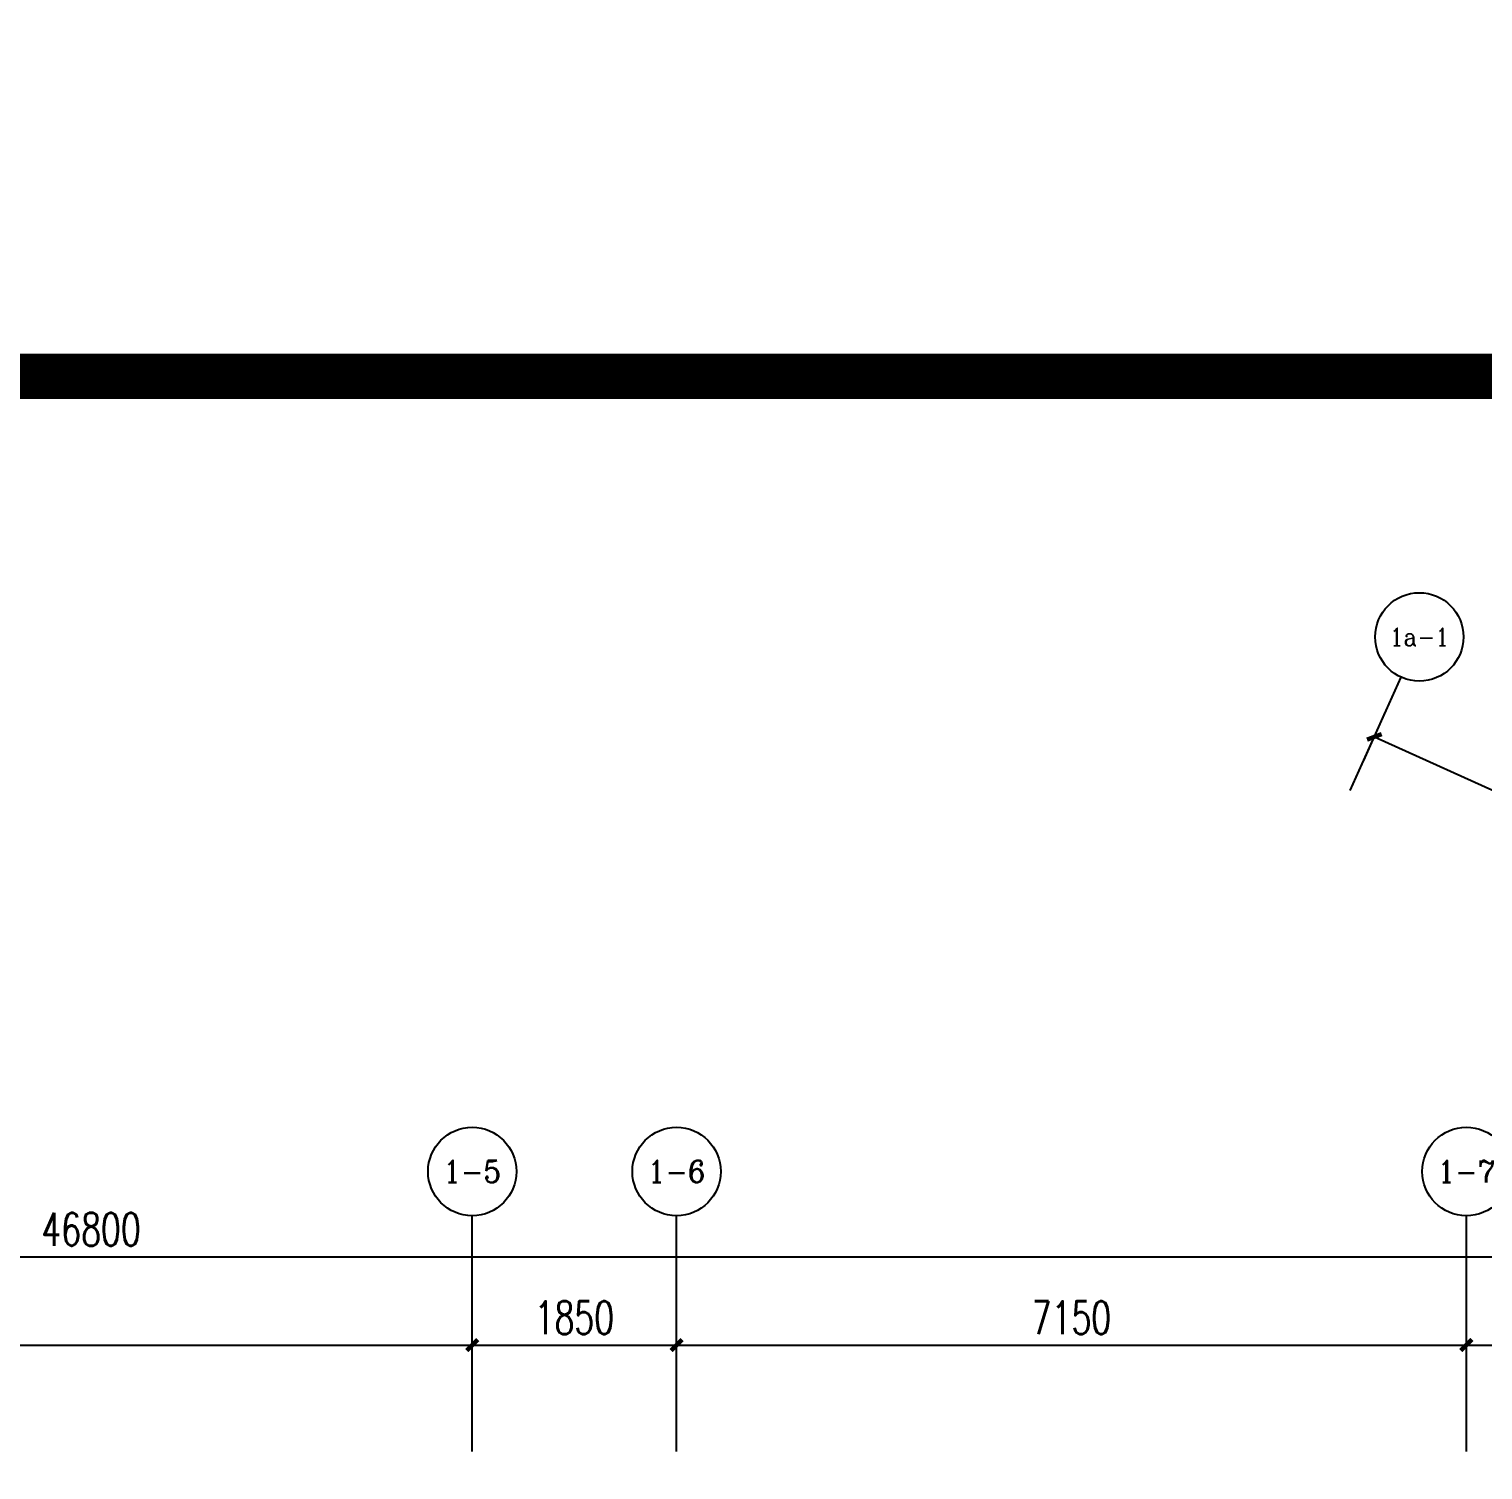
# Model space of a CAD drawing. Header units: millimetres. Extents: x 285006 to 3037698, y -2820855 to 192241.
# Drawn here: x 320445 to 333606, y 116462 to 129504 of the extents above; entities that cross this region are included whole.
import ezdxf
from ezdxf.enums import TextEntityAlignment as Align

# ---------------------------------------------------------------- set-up
doc = ezdxf.new("R2010")
doc.units = ezdxf.units.MM
doc.header["$PDMODE"] = 35
doc.header["$PDSIZE"] = -0.1
for name, color, linetype in [('0-修改', 6, 'Continuous'), ('AXIS', 150, 'Continuous'), ('AXIS_TEXT', 7, 'Continuous')]:
    doc.layers.add(name, color=color, linetype=linetype)
doc.layers.add('01-Dimension', color=7, linetype='Continuous', lineweight=5)
doc.styles.add('_TCH_AXIS', font='COMPLEX', dxfattribs={"bigfont": 'GBCBIG'})
doc.styles.add('_TCH_DIM_T3', font='SIMPLEX', dxfattribs={"width": 0.705882, "bigfont": 'GBCBIG'})
doc.styles.add('AXIS', font='arial.ttf')
doc.dimstyles.new('_TCH_ARCH&&100', dxfattribs={"dimtxt": 297.5, "dimasz": 100, "dimexe": 250, "dimexo": 300, "dimgap": 100, "dimtad": 1, "dimdec": 0, "dimzin": 0, "dimdsep": 46, "dimtxsty": '_TCH_DIM_T3', "dimblk": 'ARCHTICK', "dimcen": 0.09, "dimclrt": 7, "dimazin": 2, "dimtfac": 1, "dimtdec": 0, "dimtix": 1, "dimtmove": 2, "dimatfit": 3, "dimfxl": 1, "dimtolj": 1, "dimtzin": 0, "dimarcsym": 0})

# ---------------------------------------------------------------- blocks, each defined once
blk = doc.blocks.new('_ArchTick')
at = {"color": 0, "linetype": 'ByBlock', "const_width": 0.4}
blk.add_lwpolyline([(-0.5, -0.5), (0.5, 0.5)], dxfattribs=at)
blk = doc.blocks.new('*D69')
at = {"layer": 'AXIS', "color": 0, "lineweight": -2, "transparency": 16777216}
for p, q in [((281495, -2471000), (281693, -2470559)), ((281591, -2470787), (290342, -2474732)), ((290247, -2474945), (290445, -2474504))]:
    blk.add_line(p, q, dxfattribs=at)
at = {"layer": 'Defpoints', "color": 0, "transparency": 16777216}
for p in [(281372, -2471273), (290342, -2474732), (290123, -2475218)]:
    blk.add_point(p, dxfattribs=at)
at = {"layer": 'AXIS', "color": 0, "lineweight": -2, "transparency": 16777216, "xscale": 100, "yscale": 100, "zscale": 100}
for p, rotation in [((281591, -2470787), 155.7332408941708), ((290342, -2474732), 335.7332408941708)]:
    blk.add_blockref('_ArchTick', p, dxfattribs=dict(at, rotation=rotation))
at = {"layer": 'AXIS', "color": 7, "transparency": 16777216, "insert": (286069, -2472533), "char_height": 297.5, "attachment_point": 5, "rotation": 335.7332, "style": '_TCH_DIM_T3'}
blk.add_mtext('\\A1;9600', dxfattribs=at)
blk = doc.blocks.new('_AXISO')
at = {"layer": 'AXIS', "linetype": 'ByBlock'}
blk.add_circle((0, 0), 0.5, dxfattribs=at)
at = {"layer": 'AXIS_TEXT', "color": 50, "style": 'AXIS', "width": 0.5}
blk.add_attdef('A', text='', height=1, dxfattribs=at).set_placement((-0.25, -0.28), (0.31, -0.28), align=Align.ALIGNED)
blk = doc.blocks.new('*D35')
at = {"layer": 'AXIS', "color": 0, "lineweight": -2, "transparency": 16777216}
for p, q in [((246574, -2476792), (246574, -2475242)), ((293374, -2476792), (293374, -2475242)), ((246574, -2475492), (293374, -2475492))]:
    blk.add_line(p, q, dxfattribs=at)
at = {"layer": 'Defpoints', "color": 0, "transparency": 16777216}
for p in [(293374, -2475492), (246574, -2477092), (293374, -2477092)]:
    blk.add_point(p, dxfattribs=at)
at = {"layer": 'AXIS', "color": 0, "lineweight": -2, "transparency": 16777216, "xscale": 100, "yscale": 100, "zscale": 100, "rotation": 180}
blk.add_blockref('_ArchTick', (246574, -2475492), dxfattribs=at)
at = {"layer": 'AXIS', "color": 0, "lineweight": -2, "transparency": 16777216, "xscale": 100, "yscale": 100, "zscale": 100}
blk.add_blockref('_ArchTick', (293374, -2475492), dxfattribs=at)
at = {"layer": 'AXIS', "color": 7, "transparency": 16777216, "insert": (269974, -2475244), "char_height": 297.5, "attachment_point": 5, "style": '_TCH_DIM_T3'}
blk.add_mtext('\\A1;46800', dxfattribs=at)
blk = doc.blocks.new('*D39')
at = {"layer": 'AXIS', "color": 0, "lineweight": -2, "transparency": 16777216}
for p, q in [((264074, -2476792), (264074, -2476042)), ((273424, -2476792), (273424, -2476042)), ((264074, -2476292), (273424, -2476292))]:
    blk.add_line(p, q, dxfattribs=at)
at = {"layer": 'Defpoints', "color": 0, "transparency": 16777216}
for p in [(273424, -2476292), (264074, -2477092), (273424, -2477092)]:
    blk.add_point(p, dxfattribs=at)
at = {"layer": 'AXIS', "color": 0, "lineweight": -2, "transparency": 16777216, "xscale": 100, "yscale": 100, "zscale": 100, "rotation": 180}
blk.add_blockref('_ArchTick', (264074, -2476292), dxfattribs=at)
at = {"layer": 'AXIS', "color": 0, "lineweight": -2, "transparency": 16777216, "xscale": 100, "yscale": 100, "zscale": 100}
blk.add_blockref('_ArchTick', (273424, -2476292), dxfattribs=at)
at = {"layer": 'AXIS', "color": 7, "transparency": 16777216, "insert": (268749, -2476044), "char_height": 297.5, "attachment_point": 5, "style": '_TCH_DIM_T3'}
blk.add_mtext('\\A1;9350', dxfattribs=at)
blk = doc.blocks.new('*D40')
at = {"layer": 'AXIS', "color": 0, "lineweight": -2, "transparency": 16777216}
for p, q in [((273424, -2476792), (273424, -2476042)), ((275274, -2476792), (275274, -2476042)), ((273424, -2476292), (275274, -2476292))]:
    blk.add_line(p, q, dxfattribs=at)
at = {"layer": 'Defpoints', "color": 0, "transparency": 16777216}
for p in [(275274, -2476292), (273424, -2477092), (275274, -2477092)]:
    blk.add_point(p, dxfattribs=at)
at = {"layer": 'AXIS', "color": 0, "lineweight": -2, "transparency": 16777216, "xscale": 100, "yscale": 100, "zscale": 100, "rotation": 180}
blk.add_blockref('_ArchTick', (273424, -2476292), dxfattribs=at)
at = {"layer": 'AXIS', "color": 0, "lineweight": -2, "transparency": 16777216, "xscale": 100, "yscale": 100, "zscale": 100}
blk.add_blockref('_ArchTick', (275274, -2476292), dxfattribs=at)
at = {"layer": 'AXIS', "color": 7, "transparency": 16777216, "insert": (274349, -2476044), "char_height": 297.5, "attachment_point": 5, "style": '_TCH_DIM_T3'}
blk.add_mtext('\\A1;1850', dxfattribs=at)
blk = doc.blocks.new('*D41')
at = {"layer": 'AXIS', "color": 0, "lineweight": -2, "transparency": 16777216}
for p, q in [((275274, -2476792), (275274, -2476042)), ((282424, -2476792), (282424, -2476042)), ((275274, -2476292), (282424, -2476292))]:
    blk.add_line(p, q, dxfattribs=at)
at = {"layer": 'Defpoints', "color": 0, "transparency": 16777216}
for p in [(282424, -2476292), (275274, -2477092), (282424, -2477092)]:
    blk.add_point(p, dxfattribs=at)
at = {"layer": 'AXIS', "color": 0, "lineweight": -2, "transparency": 16777216, "xscale": 100, "yscale": 100, "zscale": 100, "rotation": 180}
blk.add_blockref('_ArchTick', (275274, -2476292), dxfattribs=at)
at = {"layer": 'AXIS', "color": 0, "lineweight": -2, "transparency": 16777216, "xscale": 100, "yscale": 100, "zscale": 100}
blk.add_blockref('_ArchTick', (282424, -2476292), dxfattribs=at)
at = {"layer": 'AXIS', "color": 7, "transparency": 16777216, "insert": (278849, -2476044), "char_height": 297.5, "attachment_point": 5, "style": '_TCH_DIM_T3'}
blk.add_mtext('\\A1;7150', dxfattribs=at)
blk = doc.blocks.new('*D42')
at = {"layer": 'AXIS', "color": 0, "lineweight": -2, "transparency": 16777216}
for p, q in [((282424, -2476792), (282424, -2476042)), ((287074, -2476792), (287074, -2476042)), ((282424, -2476292), (287074, -2476292))]:
    blk.add_line(p, q, dxfattribs=at)
at = {"layer": 'Defpoints', "color": 0, "transparency": 16777216}
for p in [(287074, -2476292), (282424, -2477092), (287074, -2477092)]:
    blk.add_point(p, dxfattribs=at)
at = {"layer": 'AXIS', "color": 0, "lineweight": -2, "transparency": 16777216, "xscale": 100, "yscale": 100, "zscale": 100, "rotation": 180}
blk.add_blockref('_ArchTick', (282424, -2476292), dxfattribs=at)
at = {"layer": 'AXIS', "color": 0, "lineweight": -2, "transparency": 16777216, "xscale": 100, "yscale": 100, "zscale": 100}
blk.add_blockref('_ArchTick', (287074, -2476292), dxfattribs=at)
at = {"layer": 'AXIS', "color": 7, "transparency": 16777216, "insert": (284749, -2476044), "char_height": 297.5, "attachment_point": 5, "style": '_TCH_DIM_T3'}
blk.add_mtext('\\A1;4650', dxfattribs=at)
blk = doc.blocks.new('d985dasf4ddsaf')
at = {"layer": 'AXIS'}
for p, q in [((281371.5, -2471273), (281834, -2470247.1)), ((273424.3, -2477254.6), (273424.3, -2475121.2)), ((275274.3, -2477254.6), (275274.3, -2475121.2)), ((282424.3, -2477254.6), (282424.3, -2475121.2))]:
    blk.add_line(p, q, dxfattribs=at)
ref = blk.add_blockref('_AXISO', (281998.4, -2469882.4), dxfattribs=dict(at, xscale=800, yscale=800, zscale=800))
ref.add_attrib('A', '1a-1', dxfattribs={"layer": 'AXIS_TEXT', "height": 160.91, "style": '_TCH_AXIS'}).set_placement((281730.2, -2469962.9), (282266.6, -2469962.9), align=Align.FIT)
ref = blk.add_blockref('_AXISO', (273424.3, -2474721.2), dxfattribs=dict(at, xscale=800, yscale=800, zscale=800))
ref.add_attrib('A', '1-5', dxfattribs={"layer": 'AXIS_TEXT', "height": 199.75, "style": '_TCH_AXIS'}).set_placement((273162.7, -2474821.1), (273685.9, -2474821.1), align=Align.FIT)
ref = blk.add_blockref('_AXISO', (275274.3, -2474721.2), dxfattribs=dict(at, xscale=800, yscale=800, zscale=800))
ref.add_attrib('A', '1-6', dxfattribs={"layer": 'AXIS_TEXT', "height": 199.75, "style": '_TCH_AXIS'}).set_placement((275012.7, -2474821.1), (275535.9, -2474821.1), align=Align.FIT)
ref = blk.add_blockref('_AXISO', (282424.3, -2474721.2), dxfattribs=dict(at, xscale=800, yscale=800, zscale=800))
ref.add_attrib('A', '1-7', dxfattribs={"layer": 'AXIS_TEXT', "height": 199.75, "style": '_TCH_AXIS'}).set_placement((282162.7, -2474821.1), (282685.9, -2474821.1), align=Align.FIT)
for p1, p2, distance, picture, middle in [((281371.5, -2471273), (290123.3, -2475218.5), 533.3, '*D69', (286068.8, -2472532.8)), ((246574.3, -2477092.4), (293374.3, -2477092.4), 1600, '*D35', (269974.3, -2475243.7)), ((264074.3, -2477092.4), (273424.3, -2477092.4), 800, '*D39', (268749.3, -2476043.7)), ((273424.3, -2477092.4), (275274.3, -2477092.4), 800, '*D40', (274349.3, -2476043.7)), ((275274.3, -2477092.4), (282424.3, -2477092.4), 800, '*D41', (278849.3, -2476043.7)), ((282424.3, -2477092.4), (287074.3, -2477092.4), 800, '*D42', (284749.3, -2476043.7))]:
    dim = blk.add_aligned_dim(p1=p1, p2=p2, distance=distance, dimstyle='_TCH_ARCH&&100', dxfattribs=at)
    dim.commit()
    dim.dimension.update_dxf_attribs({"geometry": picture, "text_midpoint": middle})
blk = doc.blocks.new('FDBDFBDB')
blk.add_blockref('d985dasf4ddsaf', (199150, 2756986))

msp = doc.modelspace()

# ---------------------------------------------------------------- linework, layer by layer
at = {"layer": '01-Dimension', "const_width": 400}
msp.add_lwpolyline([(285205.8, 192041.1), (371535.9, 192041.1), (371535.9, 126367.5), (285205.8, 126367.5)], close=True, dxfattribs=at)
at = {"layer": 'Defpoints'}
msp.add_lwpolyline([(285005.8, 126167.5), (369005.8, 126167.5), (369005.8, 66767.5), (285005.8, 66767.5)], close=True, dxfattribs=at)

# ---------------------------------------------------------------- block references
at = {"layer": '0-修改'}
msp.add_blockref('FDBDFBDB', (-148118.1, -163101.3), dxfattribs=at)

doc.saveas('drawing.dxf')
